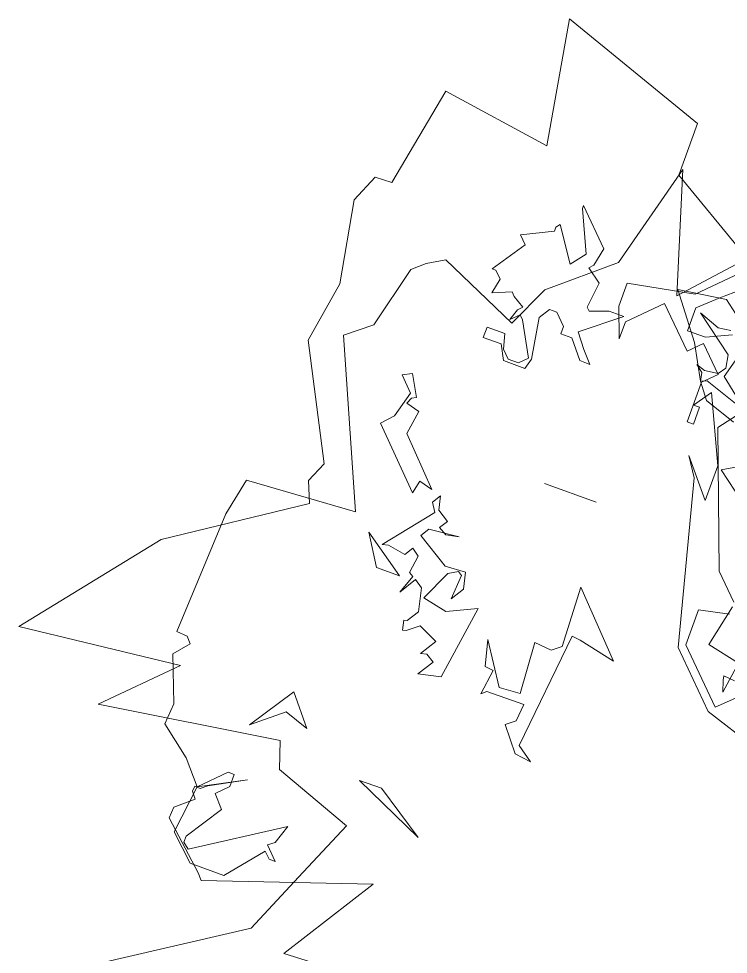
# Model space of a CAD drawing. Header units: metres. Extents: x -71 to 881, y -503 to 661.
# Drawn here: x 264.314 to 266.641, y 264.016 to 267.086 of the extents above; entities that cross this region are included whole.
import ezdxf

# ---------------------------------------------------------------- set-up
doc = ezdxf.new("R2010")
doc.units = ezdxf.units.M
doc.layers.add('ARBRE', color=100, linetype='Continuous', lineweight=13, true_color=0x00ff3f)

# ---------------------------------------------------------------- blocks, each defined once
blk = doc.blocks.new('WMF2', base_point=(0, 0.015))
at = {"color": 251, "lineweight": 0, "true_color": 0x636466}
for points in [[(183.126, -179.096), (188.967, -172.642), (192.501, -184.134), (195.261, -173.723), (200.97, -168.919), (202.854, -164.874), (210.798, -168.407), (212.433, -167.444), (213.616, -166.422), (215.135, -160.274), (217.5, -158.376), (210.725, -142.97), (221.501, -142.284), (222.26, -138.604), (222.845, -126.514), (221.749, -126.411), (221.238, -125.827), (222.465, -124.382), (220.756, -119.928), (220.932, -117.855), (217.924, -115.518), (216.011, -113.255), (211.747, -115.518), (215.091, -113.708), (215.689, -113.211), (216.23, -113.255), (216.288, -112.715), (215.777, -112.101), (217.442, -110.699), (217.529, -109.604), (213.134, -105.603), (212.638, -105.019), (197.13, -110.247), (202.883, -101.164), (188.836, -101.734)], [(184.587, -178.673), (192.691, -183.492), (192.691, -188.705), (207.512, -193.947), (205.439, -181.842), (216.23, -183.492), (218.113, -173.577), (219.763, -173.518), (220.917, -170.802), (219.486, -162.844), (220.494, -156.769), (215.076, -146.256), (215.938, -144.255), (215.12, -142.211), (227.196, -134.238), (237.126, -121.841), (221.428, -123.579), (227.532, -117.475), (210.082, -120.089), (209.206, -117.475), (201.408, -114.584), (204.037, -108.465), (206.636, -102.362), (221.472, -92.768)], [(216.624, -108.509), (216.011, -113.255), (213.704, -115.577), (213.105, -115.577), (213.105, -114.35), (214.185, -113.255), (213.105, -112.028), (215.412, -108.509), (215.412, -107.896), (214.799, -107.414), (206.636, -112.656), (207.249, -110.816), (207.863, -110.334), (206.636, -109.108), (207.249, -109.108), (207.863, -109.721), (210.769, -106.202), (214.185, -106.202), (216.624, -108.509), (216.624, -108.509)], [(194.633, -115.869), (201.701, -119.081), (199.51, -119.096), (194.633, -115.869), (194.633, -115.869)], [(208.096, -122.002), (210.462, -122.834), (213.339, -120.498), (210.433, -124.864), (208.096, -122.002), (208.096, -122.002)], [(190.501, -128.762), (189.639, -129.449), (189.464, -131.172), (193.187, -131.128), (193.655, -130.734), (193.319, -133.216), (194.166, -133.304), (194.779, -135.801), (192.238, -131.887), (190.15, -132.019), (190.486, -137.071), (188.778, -136.896), (187.931, -137.582), (188.179, -143.496), (182.864, -137.918), (186.5, -138.736), (187.361, -138.823), (188.573, -127.346), (187.025, -126.236), (188.661, -126.484), (190.501, -128.762), (190.501, -128.762)], [(167.531, -134.779), (172.774, -136.487), (177.519, -141.233), (181.549, -156.93), (182.761, -158.755), (179.841, -155.236), (179.841, -158.755), (182.761, -165.093), (183.973, -163.399), (183.36, -163.399), (183.36, -161.69), (183.973, -161.69), (183.973, -165.706), (182.761, -166.933), (185.069, -169.24), (186.281, -168.028), (189.829, -171.547), (192.735, -168.641), (192.735, -166.933), (193.83, -169.853), (193.83, -172.16), (187.376, -173.372), (181.549, -179.228)], [(177.519, -180.323), (185.069, -173.854), (186.894, -172.16), (186.894, -169.853), (185.069, -169.853), (182.761, -170.948)], [(181.053, -170.948), (182.148, -166.933), (179.213, -164.611), (181.053, -162.172), (176.307, -149.381), (174, -147.074)], [(174, -145.862), (176.906, -145.248), (176.906, -141.715), (172.292, -137.1), (169.853, -139.407)], [(198.955, -132.019), (199.758, -132.544), (200.357, -132.398), (199.379, -133.946), (201.262, -134.852), (202.387, -133.975), (202.723, -133.902), (202.927, -134.837), (202.591, -134.91), (201.876, -136.064), (202.372, -138.312), (203.19, -138.838), (204.168, -137.217), (203.511, -139.042), (203.935, -139.291), (203.686, -141.028), (204.431, -141.554), (204.957, -140.736), (206.694, -141.043), (207.293, -140.911), (203.628, -145.453), (204.168, -146.3), (203.657, -147.117), (203.336, -145.789), (202.197, -145.059), (202.723, -144.255), (201.92, -143.803), (200.664, -144.08), (203.599, -143.774), (204.124, -142.956), (200.956, -140.999), (198.955, -141.101), (198.59, -139.51), (199.364, -138.283), (199.204, -140.692), (199.612, -140.955), (200.474, -140.415), (201.832, -137.465), (199.423, -136.954), (196.648, -138.268), (197.743, -130.967), (199.934, -130.471), (198.955, -132.019), (198.955, -132.019)], [(172.087, -138.692), (172.452, -139.758), (172.525, -140.181), (171.416, -140.079)], [(179.68, -164.698), (183.521, -166.027), (184.119, -165.764), (184.28, -166.582), (184.981, -167.122), (184.09, -166.845), (182.776, -167.035), (182.25, -167.736), (182.484, -169.006), (186.324, -171.883), (184.251, -171.109), (183.024, -171.284)], [(182.732, -172.628), (184.426, -173.898), (189.084, -173.241), (185.872, -169.021), (184.119, -165.764), (182.951, -164.217), (179.826, -163.165)], [(177.11, -159.836), (179.388, -158.507), (177.446, -157.047)], [(173.971, -146.621), (174.862, -142.503), (171.62, -141.788), (172.087, -138.692), (172.087, -138.692)], [(208.87, -141.569), (204.738, -138.663), (207.06, -138.663), (208.87, -141.569), (208.87, -141.569)], [(208.958, -155.149), (209.396, -154.915), (209.63, -154.331), (208.301, -153.966), (208.666, -151.63), (204.636, -147.409), (205.964, -147.789), (206.242, -146.504), (211.367, -151.688), (210.33, -152.812), (209.63, -155.338), (210.958, -156.711), (210.111, -157.178), (208.958, -155.149), (208.958, -155.149)], [(189.522, -151.571), (194.75, -151.571), (189.522, -151.571), (189.522, -151.571)], [(203.132, -162.669), (204.928, -162.669), (204.928, -163.706), (203.132, -163.706), (202.752, -162.289), (202.007, -161.544), (200.956, -161.544), (200.211, -162.289), (202.007, -165.502), (202.372, -165.881), (203.132, -165.122), (202.752, -166.246), (202.372, -166.641), (203.497, -167.312), (203.818, -167.677), (205.599, -166.933), (205.307, -168.422), (205.979, -169.094), (206.344, -169.094), (204.183, -172.306), (204.928, -173.051), (202.007, -174.482), (202.007, -174.862), (201.701, -175.241), (199.539, -172.014), (198.43, -173.431), (200.211, -177.402), (200.211, -177.694), (196.999, -174.482), (197.378, -172.686), (197.758, -172.306), (196.327, -171.269), (196.634, -168.729), (196.327, -168.422), (194.531, -169.094), (193.041, -169.094), (196.634, -166.246), (195.568, -164.83), (194.531, -163.706), (195.568, -163.706), (196.999, -165.502), (198.123, -165.502), (198.123, -166.246), (199.174, -167.312), (199.919, -167.312), (200.591, -166.246), (199.919, -162.289), (200.211, -161.252), (202.372, -161.252), (203.132, -162.669), (203.132, -162.669)]]:
    blk.add_lwpolyline(points, dxfattribs=at)

msp = doc.modelspace()

# ---------------------------------------------------------------- block references
at = {"layer": 'ARBRE', "color": 251, "lineweight": 5, "true_color": 0x636466, "xscale": 0.03451886634015593, "yscale": 0.03451886634015593, "zscale": 0.03451886634015593, "rotation": 160.1685466476646}
msp.add_blockref('WMF2', (270.5865, 258.3576), dxfattribs=at)

doc.saveas('drawing.dxf')
